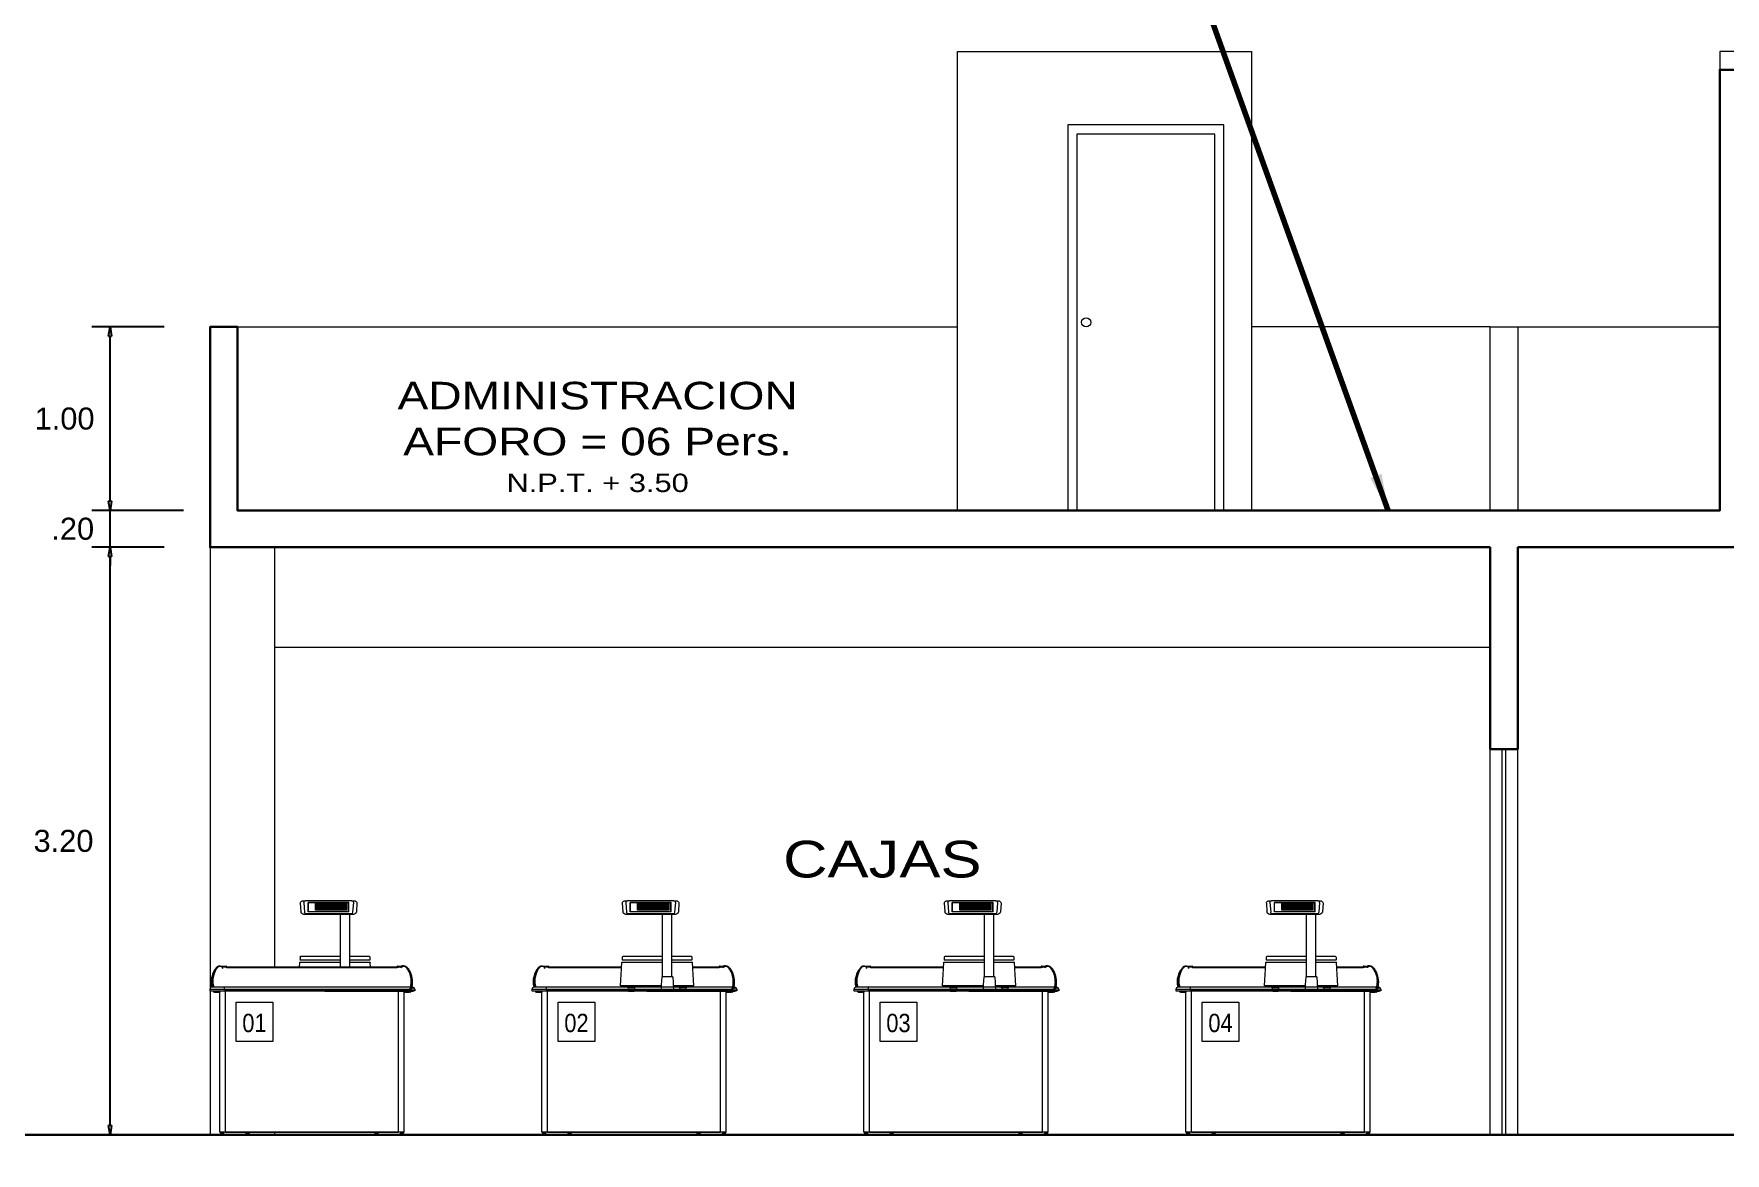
# Model space of a CAD drawing. Header units: millimetres. Extents: x 1675 to 1732.9, y 581.7 to 641.7.
# Drawn here: x 1708.17 to 1717.38, y 606.01 to 612.1 of the extents above; entities that cross this region are included whole.
import ezdxf
from ezdxf.enums import TextEntityAlignment as Align

# ---------------------------------------------------------------- set-up
doc = ezdxf.new("R2010")
doc.units = ezdxf.units.MM
doc.set_wipeout_variables(frame=1)
doc.layers.get('0').update_dxf_attribs({"lineweight": 5})
doc.layers.get('Defpoints').update_dxf_attribs({"color": 8, "lineweight": 5})
doc.layers.add('CANTO_V02_PU_PRO', color=7, linetype='Continuous')
for name, color, linetype, lineweight in [('COTAS', 8, 'Continuous', 5), ('LFS - 303 - LINEAS', 8, 'Continuous', 5), ('MOBILIARIO', 8, 'Continuous', 5), ('MURO BAJO', 7, 'Continuous', 20), ('Muros', 7, 'Continuous', 30), ('PLANO 1', 8, 'Continuous', 5), ('PUERTA', 8, 'Continuous', 5), ('texto', 7, 'Continuous', 5), ('WIPEOUT', 1, 'Continuous', 5)]:
    doc.layers.add(name, color=color, linetype=linetype, lineweight=lineweight)
doc.styles.add('COTAS', font='', dxfattribs={"height": 0.22})
doc.styles.add('ROMANS', font='arial.ttf')
doc.styles.add('Texto peqño', font='sanss___.ttf', dxfattribs={"height": 0.12})
doc.styles.get('COTAS').set_extended_font_data('Zurich Ex BT')
doc.dimstyles.new('100 VERT', dxfattribs={"dimtxt": 0.18, "dimasz": 0.05, "dimexe": 0.1, "dimexo": 0.25, "dimgap": 0.1, "dimtad": 2, "dimtih": 1, "dimtoh": 1, "dimzin": 4, "dimdsep": 46, "dimtxsty": 'Texto peqño', "dimblk": 'CLOSEDBLANK', "dimcen": -0.05, "dimdle": 0.1, "dimclrd": 256, "dimclre": 256, "dimclrt": 7, "dimadec": 0, "dimazin": 0, "dimtfac": 1, "dimtix": 1, "dimtmove": 0, "dimatfit": 3, "dimldrblk": 'ARCHTICK', "dimfxl": 0, "dimarcsym": 0})
doc.dimstyles.new('GINMASIO', dxfattribs={"dimtxt": 0.22, "dimasz": 0.35, "dimexe": 0.28, "dimexo": 0.09, "dimgap": 0.11, "dimtad": 1, "dimlfac": 0.5, "dimzin": 4, "dimdsep": 46, "dimtxsty": 'COTAS', "dimblk": 'SMALL', "dimcen": 0.3, "dimdle": 0.25, "dimclrd": 2, "dimclre": 2, "dimazin": 0, "dimtfac": 1, "dimtmove": 0, "dimatfit": 3, "dimfxl": 0, "dimarcsym": 0})

# ---------------------------------------------------------------- blocks, each defined once
blk = doc.blocks.new('A$C23715F6C')
blk.add_wipeout([(-0.0476, 0.03), (0.3524, 0.03), (0.3416, 0.1892), (0.1224, 0.19), (0.1224, 0.42), (0.3229, 0.42), (0.3384, 0.4345), (0.3418, 0.4817), (0.3329, 0.4912), (0.3197, 0.4912), (0.313, 0.4942), (0.0618, 0.4942), (0.0553, 0.4914), (0.042, 0.4912), (0.0331, 0.4817), (0.0369, 0.4315), (0.0478, 0.4206), (0.0724, 0.42), (0.0724, 0.19), (-0.0349, 0.19), (-0.0376, 0.19)])
h = blk.add_hatch()
h.set_pattern_fill('ANSI31', color=256, scale=0.001, style=0)
h.set_pattern_definition([(45, (0.0866394, 0.443), (-0.002245064, 0.002245064), [])])
h.paths.add_polyline_path([(0.0866, 0.4792), (0.0866, 0.443), (0.2582, 0.443), (0.2582, 0.4792)])
for p, q in [((0.0331, 0.4817), (0.0364, 0.4345)), ((0.042, 0.4912), (0.0552, 0.4912)), ((0.0529, 0.4847), (0.0567, 0.4313)), ((0.0618, 0.4942), (0.313, 0.4942)), ((0.0766, 0.4842), (0.2982, 0.4842)), ((0.0766, 0.433), (0.0766, 0.4842)), ((0.0776, 0.4832), (0.2972, 0.4832)), ((0.0776, 0.434), (0.0776, 0.4832)), ((0.0866, 0.4792), (0.2582, 0.4792)), ((0.0866, 0.443), (0.0866, 0.4792)), ((0.2582, 0.443), (0.2582, 0.4792)), ((0.2972, 0.434), (0.2972, 0.4832)), ((0.2982, 0.433), (0.2982, 0.4842)), ((0.3219, 0.4847), (0.3182, 0.4313)), ((0.3197, 0.4912), (0.3329, 0.4912)), ((0.3418, 0.4817), (0.3384, 0.4345)), ((0.0519, 0.42), (0.3229, 0.42)), ((0.0656, 0.423), (0.3093, 0.423)), ((0.0724, 0.08), (0.0724, 0.42)), ((0.0766, 0.433), (0.2982, 0.433)), ((0.0776, 0.434), (0.2972, 0.434)), ((0.0866, 0.443), (0.2582, 0.443)), ((0.1224, 0.08), (0.1224, 0.42)), ((-0.0376, 0.1873), (-0.0376, 0.1727)), ((-0.0349, 0.19), (0.0724, 0.19)), ((0.1224, 0.19), (0.3397, 0.19)), ((0.3424, 0.1873), (0.3424, 0.1727)), ((-0.0476, 0.03), (-0.0396, 0.1575)), ((0.0724, 0.16), (-0.0369, 0.16)), ((-0.0349, 0.17), (0.0724, 0.17)), ((0.1224, 0.17), (0.3397, 0.17)), ((0.3418, 0.16), (0.1224, 0.16)), ((0.3524, 0.03), (0.3445, 0.1575)), ((-0.0476, 0.03), (0.0643, 0.03)), ((-0.0076, 0.03), (-0.0076, 0.0224)), ((-0.0051, 0.02), (0.03, 0.02)), ((-0.0046, 0.02), (-0.0024, 0.0021)), ((0, 0), (0.0249, 0)), ((0.0294, 0.02), (0.0273, 0.0021)), ((0.0324, 0.03), (0.0324, 0.0224)), ((0.0674, 0.08), (0.0624, 0)), ((0.0624, 0), (0.1324, 0)), ((0.0674, 0.08), (0.1274, 0.08)), ((0.1274, 0.08), (0.1324, 0)), ((0.1306, 0.03), (0.3524, 0.03)), ((0.2724, 0.03), (0.2724, 0.0224)), ((0.2749, 0.02), (0.31, 0.02)), ((0.2754, 0.02), (0.2776, 0.0021)), ((0.28, 0), (0.3049, 0)), ((0.3094, 0.02), (0.3073, 0.0021)), ((0.3124, 0.03), (0.3124, 0.0224))]:
    blk.add_line(p, q)
for centre, radius, start, end in [((0.042, 0.4823), 0.00892, 90, 184.01585), ((0.0618, 0.4853), 0.00892, 90, 184.01585), ((0.313, 0.4853), 0.00892, 355.98415, 90), ((0.3329, 0.4823), 0.00892, 355.98415, 90), ((0.0519, 0.4356), 0.0156, 184.01585, 270), ((0.0656, 0.4319), 0.00892, 184.01585, 270), ((0.3093, 0.4319), 0.00892, 270, 355.98415), ((0.3229, 0.4356), 0.0156, 270, 355.98415), ((-0.0349, 0.1873), 0.00268, 90, 180), ((0.3397, 0.1873), 0.00268, 0, 90), ((-0.0369, 0.1573), 0.00268, 90, 176.42367), ((-0.0349, 0.1727), 0.00268, 180, 270), ((0.3397, 0.1727), 0.00268, 270, 0), ((0.3418, 0.1573), 0.00268, 3.57633, 90), ((-0.0051, 0.0224), 0.00242, 180, 270), ((0, 0.0024), 0.00242, 186.9043, 270), ((0.0249, 0.0024), 0.00242, 270, 353.0957), ((0.03, 0.0224), 0.00242, 270, 0), ((0.2749, 0.0224), 0.00242, 180, 270), ((0.28, 0.0024), 0.00242, 186.9043, 270), ((0.3049, 0.0024), 0.00242, 270, 353.0957), ((0.31, 0.0224), 0.00242, 270, 0)]:
    blk.add_arc(centre, radius, start, end)
blk = doc.blocks.new('_Small')
at = {"layer": 'Muros', "color": 0, "lineweight": -2}
blk.add_circle((0, 0), 0.25, dxfattribs=at)
blk = doc.blocks.new('_ClosedBlank')
at = {"color": 0, "linetype": 'ByBlock', "lineweight": -2}
for p, q in [((-1, 0.17), (0, 0)), ((-1, 0.17), (-1, -0.17)), ((0, 0), (-1, -0.17))]:
    blk.add_line(p, q, dxfattribs=at)
blk = doc.blocks.new('*D300')
at = {"layer": 'COTAS', "lineweight": -2}
for p, q in [((1708.882, 609.3082), (1708.4874, 609.3082)), ((1708.882, 606.1082), (1708.4874, 606.1082))]:
    blk.add_line(p, q, dxfattribs=at)
at = {"layer": 'COTAS', "linetype": 'ByBlock', "lineweight": -2}
blk.add_line((1708.5874, 606.1582), (1708.5874, 609.2582), dxfattribs=at)
at = {"layer": 'Defpoints', "color": 0}
for p in [(1708.5874, 609.3082), (1709.132, 609.3082), (1709.132, 606.1082)]:
    blk.add_point(p, dxfattribs=at)
at = {"layer": 'COTAS', "lineweight": -2, "xscale": 0.05, "yscale": 0.05, "zscale": 0.05}
for p, rotation in [((1708.5874, 609.3082), 90), ((1708.5874, 606.1082), 270)]:
    blk.add_blockref('_ClosedBlank', p, dxfattribs=dict(at, rotation=rotation))
at = {"layer": 'COTAS', "color": 7, "insert": (1708.3339, 607.7082), "char_height": 0.12, "attachment_point": 5, "style": 'Texto peqño'}
blk.add_mtext('3.20', dxfattribs=at)
blk = doc.blocks.new('_ARCHTICK')
at = {"color": 0, "linetype": 'ByBlock', "const_width": 0.15}
blk.add_lwpolyline([(-0.5, -0.5), (0.5, 0.5)], dxfattribs=at)
blk = doc.blocks.new('*D301')
at = {"layer": 'COTAS', "linetype": 'ByBlock', "lineweight": -2}
for p, q in [((1708.5874, 609.5582), (1708.5874, 609.6082)), ((1708.5874, 609.3082), (1708.5874, 609.5082)), ((1708.5874, 609.2582), (1708.5874, 609.2082))]:
    blk.add_line(p, q, dxfattribs=at)
at = {"layer": 'COTAS', "lineweight": -2}
for p, q in [((1708.9874, 609.5082), (1708.4874, 609.5082)), ((1708.882, 609.3082), (1708.4874, 609.3082))]:
    blk.add_line(p, q, dxfattribs=at)
at = {"layer": 'Defpoints', "color": 0}
for p in [(1708.5874, 609.5082), (1709.282, 609.5082), (1709.132, 609.3082)]:
    blk.add_point(p, dxfattribs=at)
at = {"layer": 'COTAS', "lineweight": -2, "xscale": 0.05, "yscale": 0.05, "zscale": 0.05}
for p, rotation in [((1708.5874, 609.5082), 270), ((1708.5874, 609.3082), 90)]:
    blk.add_blockref('_ClosedBlank', p, dxfattribs=dict(at, rotation=rotation))
at = {"layer": 'COTAS', "color": 7, "insert": (1708.3841, 609.4082), "char_height": 0.12, "attachment_point": 5, "style": 'Texto peqño'}
blk.add_mtext('.20', dxfattribs=at)
blk = doc.blocks.new('*D302')
at = {"layer": 'COTAS', "lineweight": -2}
for p, q in [((1708.882, 610.5082), (1708.4874, 610.5082)), ((1708.9874, 609.5082), (1708.4874, 609.5082))]:
    blk.add_line(p, q, dxfattribs=at)
at = {"layer": 'COTAS', "linetype": 'ByBlock', "lineweight": -2}
blk.add_line((1708.5874, 609.5582), (1708.5874, 610.4582), dxfattribs=at)
at = {"layer": 'Defpoints', "color": 0}
for p in [(1708.5874, 610.5082), (1709.132, 610.5082), (1709.282, 609.5082)]:
    blk.add_point(p, dxfattribs=at)
at = {"layer": 'COTAS', "lineweight": -2, "xscale": 0.05, "yscale": 0.05, "zscale": 0.05}
for p, rotation in [((1708.5874, 610.5082), 90), ((1708.5874, 609.5082), 270)]:
    blk.add_blockref('_ClosedBlank', p, dxfattribs=dict(at, rotation=rotation))
at = {"layer": 'COTAS', "color": 7, "insert": (1708.3397, 610.0082), "char_height": 0.12, "attachment_point": 5, "style": 'Texto peqño'}
blk.add_mtext('1.00', dxfattribs=at)
blk = doc.blocks.new('A$C41394D33')
at = {"layer": 'PLANO 1', "ltscale": 0.05}
for p, q in [((278672.388, 8669009.492, 0), (278672.458, 8669009.492, 0)), ((278672.468, 8669009.482, 0), (278672.388, 8669009.482, 0)), ((278672.468, 8669009.472, 0), (278672.388, 8669009.472, 0)), ((278672.4135, 8669009.472, 0), (278672.4135, 8669009.4705, 0)), ((278672.4135, 8669009.4705, 0), (278672.4445, 8669009.4705, 0)), ((278672.4135, 8669009.4705, 0), (278672.439, 8669009.4705, 0)), ((278672.4139, 8669009.469, 0), (278672.439, 8669009.469, 0)), ((278672.4429, 8669009.466, 0), (278672.4139, 8669009.466, 0)), ((278672.419, 8669009.482, 0), (278672.419, 8669009.492, 0)), ((278672.419, 8669009.472, 0), (278672.419, 8669009.482, 0)), ((278672.4385, 8669009.4705, 0), (278672.4385, 8669009.472, 0)), ((278672.439, 8669009.4705, 0), (278672.439, 8669009.469, 0)), ((278672.439, 8669009.469, 0), (278672.4403, 8669009.4693, 0)), ((278672.4403, 8669009.4693, 0), (278672.4429, 8669009.4693, 0)), ((278672.4409, 8669009.4718, 0), (278672.441, 8669009.472, 0)), ((278672.4409, 8669009.4718, 0), (278672.4423, 8669009.4713, 0)), ((278672.441, 8669009.472, 0), (278672.441, 8669009.4705, 0)), ((278672.4419, 8669009.4705, 0), (278672.4419, 8669009.472, 0)), ((278672.4426, 8669009.472, 0), (278672.4423, 8669009.4713, 0)), ((278672.4429, 8669009.466, 0), (278672.4429, 8669009.4693, 0)), ((278672.4445, 8669009.469, 0), (278672.4449, 8669009.469, 0)), ((278672.4449, 8669009.466, 0), (278672.4445, 8669009.466, 0)), ((278672.4449, 8669009.469, 0), (278672.4449, 8669009.466, 0)), ((278672.445, 8669009.471, 0), (278672.4585, 8669009.471, 0)), ((278672.4493, 8669009.5044, 0), (278672.446, 8669009.492, 0)), ((278672.4585, 8669009.471, 0), (278672.4585, 8669009.472, 0)), ((278672.4635, 8669009.471, 0), (278672.4585, 8669009.471, 0)), ((278672.4635, 8669009.472, 0), (278672.4635, 8669009.471, 0)), ((278672.468, 8669009.482, 0), (278672.468, 8669009.472, 0))]:
    blk.add_line(p, q, dxfattribs=at)
for centre, radius, start, end in [((278672.439, 8669009.4725, 0), 0.002, 270, 340.52878), ((278672.439, 8669009.4725, 0), 0.0035, 292.28711, 340.52878), ((278672.4429, 8669009.4743, 0), 0.005, 270, 335.3069), ((278672.4429, 8669009.474, 0), 0.008, 270, 335.3069), ((278672.445, 8669009.4705, 0), 0.0015, 90, 180), ((278672.445, 8669009.4705, 0), 0.0005, 90, 180), ((278672.4449, 8669009.469, 0), 0.003, 261.77983, 270), ((278672.444, 8669009.4627, 0), 0.0102, 52.10753, 69.76798), ((278672.3412, 8669009.5208, 0), 0.12, 335.3069, 335.99345), ((278672.458, 8669009.482, 0), 0.01, 0, 90)]:
    blk.add_arc(centre, radius, start, end, dxfattribs=at)
at = {"layer": 'WIPEOUT', "style": 'ROMANS', "width": 0.85}
blk.add_attdef('01', text='', height=0.1, dxfattribs=at).set_placement((278671.5954, 8669009.2976, 0), align=Align.MIDDLE_CENTER)
blk.add_wipeout([(278671.407, 8669008.702), (278672.4095, 8669008.702), (278672.411, 8669008.7035), (278672.411, 8669009.466), (278672.4384, 8669009.466), (278672.4457, 8669009.4707), (278672.4552, 8669009.5019), (278672.4555, 8669009.5379), (278672.4489, 8669009.5634), (278672.4391, 8669009.5833), (278672.4265, 8669009.6004), (278672.422, 8669009.6042), (278672.4157, 8669009.6067), (278672.4115, 8669009.6072), (278672.3751, 8669009.6072), (278672.372, 8669009.6034), (278671.9313, 8669009.6034), (278671.954, 8669009.6034), (278671.9312, 8669009.6034), (278671.444, 8669009.6034), (278671.4435, 8669009.6058), (278671.4409, 8669009.6072), (278671.4046, 8669009.6072), (278671.3963, 8669009.6054), (278671.3896, 8669009.6004), (278671.3841, 8669009.5937), (278671.3721, 8669009.5747), (278671.3654, 8669009.5585), (278671.3616, 8669009.5441), (278671.3595, 8669009.526), (278671.3597, 8669009.512), (278671.3615, 8669009.4983), (278671.3629, 8669009.492), (278671.3605, 8669009.4918), (278671.3568, 8669009.4902), (278671.3538, 8669009.4869), (278671.3525, 8669009.482), (278671.3525, 8669009.472), (278671.3697, 8669009.472), (278671.3709, 8669009.4697), (278671.3733, 8669009.4673), (278671.3776, 8669009.466), (278671.407, 8669009.466)]).translate(0, 0, 0)
at = {"elevation": 0}
blk.add_lwpolyline([(278671.4959, 8669009.4114), (278671.6949, 8669009.4114), (278671.6949, 8669009.1965), (278671.4959, 8669009.1965)], close=True, dxfattribs=at)
at = {"layer": 'CANTO_V02_PU_PRO'}
blk.add_arc((278672.3582, 8669009.5205, 0), 0.0915, 0, 1.94389, dxfattribs=at)
at = {"layer": 'PLANO 1', "ltscale": 0.05}
for p, q in [((278671.3763, 8669009.5654, 0), (278671.3712, 8669009.5466, 0)), ((278671.3749, 8669009.5602, 0), (278671.3726, 8669009.5537, 0)), ((278671.3731, 8669009.5535, 0), (278671.3726, 8669009.5537, 0)), ((278671.3811, 8669009.5792, 0), (278671.3763, 8669009.5654, 0)), ((278671.4046, 8669009.6056, 0), (278671.4046, 8669009.6072, 0)), ((278671.4046, 8669009.6072, 0), (278671.436, 8669009.6072, 0)), ((278671.436, 8669009.6053, 0), (278671.4129, 8669009.6053, 0)), ((278671.436, 8669009.6008, 0), (278671.4189, 8669009.6008, 0)), ((278671.436, 8669009.6072, 0), (278671.436, 8669009.6053, 0)), ((278671.436, 8669009.6072, 0), (278671.4409, 8669009.6072, 0)), ((278671.4411, 8669009.6053, 0), (278671.436, 8669009.6053, 0)), ((278671.436, 8669009.6008, 0), (278671.436, 8669009.6053, 0)), ((278671.4414, 8669009.6008, 0), (278671.436, 8669009.6008, 0)), ((278671.4409, 8669009.6072, 0), (278671.4411, 8669009.6053, 0)), ((278671.4411, 8669009.6053, 0), (278671.4414, 8669009.6008, 0)), ((278671.4441, 8669009.6029, 0), (278671.4439, 8669009.6044, 0)), ((278671.444, 8669009.6034, 0), (278671.9313, 8669009.6034, 0)), ((278671.4443, 8669009.599, 0), (278671.9567, 8669009.599, 0)), ((278671.9313, 8669009.6034, 0), (278672.372, 8669009.6034, 0)), ((278671.9567, 8669009.599, 0), (278672.3718, 8669009.599, 0)), ((278672.3721, 8669009.6044, 0), (278672.372, 8669009.6029, 0)), ((278672.3747, 8669009.6008, 0), (278672.375, 8669009.6053, 0)), ((278672.3747, 8669009.6008, 0), (278672.38, 8669009.6008, 0)), ((278672.375, 8669009.6053, 0), (278672.3751, 8669009.6072, 0)), ((278672.375, 8669009.6053, 0), (278672.38, 8669009.6053, 0)), ((278672.3751, 8669009.6072, 0), (278672.38, 8669009.6072, 0)), ((278672.38, 8669009.6072, 0), (278672.38, 8669009.6053, 0)), ((278672.38, 8669009.6072, 0), (278672.3965, 8669009.6072, 0)), ((278672.3953, 8669009.6053, 0), (278672.38, 8669009.6053, 0)), ((278672.38, 8669009.6008, 0), (278672.38, 8669009.6053, 0)), ((278672.3925, 8669009.6008, 0), (278672.38, 8669009.6008, 0)), ((278672.4002, 8669009.6072, 0), (278672.4115, 8669009.6072, 0)), ((278672.4115, 8669009.6072, 0), (278672.4115, 8669009.6061, 0)), ((278671.3525, 8669009.482, 0), (278671.3525, 8669009.472, 0)), ((278671.3525, 8669009.482, 0), (278671.4325, 8669009.482, 0)), ((278671.3525, 8669009.472, 0), (278671.4325, 8669009.472, 0)), ((278671.4325, 8669009.492, 0), (278671.3625, 8669009.492, 0)), ((278671.3712, 8669009.5044, 0), (278671.3745, 8669009.492, 0)), ((278671.3802, 8669009.4693, 0), (278671.3776, 8669009.4693, 0)), ((278671.3776, 8669009.466, 0), (278671.3776, 8669009.4693, 0)), ((278671.3776, 8669009.466, 0), (278671.4066, 8669009.466, 0)), ((278671.378, 8669009.472, 0), (278671.3782, 8669009.4713, 0)), ((278671.3796, 8669009.4718, 0), (278671.3782, 8669009.4713, 0)), ((278671.3796, 8669009.4718, 0), (278671.3796, 8669009.472, 0)), ((278671.3815, 8669009.469, 0), (278671.3802, 8669009.4693, 0)), ((278671.407, 8669009.4705, 0), (278671.3815, 8669009.4705, 0)), ((278671.3815, 8669009.4705, 0), (278671.3815, 8669009.469, 0)), ((278671.4066, 8669009.469, 0), (278671.3815, 8669009.469, 0)), ((278671.388, 8669009.472, 0), (278671.388, 8669009.471, 0)), ((278671.388, 8669009.471, 0), (278671.393, 8669009.471, 0)), ((278671.393, 8669009.471, 0), (278671.393, 8669009.472, 0)), ((278671.4065, 8669009.471, 0), (278671.393, 8669009.471, 0)), ((278671.407, 8669009.469, 0), (278671.4066, 8669009.469, 0)), ((278671.4066, 8669009.469, 0), (278671.4066, 8669009.466, 0)), ((278671.4066, 8669009.466, 0), (278671.407, 8669009.466, 0)), ((278671.407, 8669008.7035, 0), (278671.407, 8669009.4705, 0)), ((278671.438, 8669009.4705, 0), (278671.407, 8669009.4705, 0)), ((278671.4096, 8669009.4705, 0), (278671.4096, 8669009.472, 0)), ((278671.4105, 8669009.472, 0), (278671.4105, 8669009.4705, 0)), ((278671.413, 8669009.4705, 0), (278671.413, 8669009.472, 0)), ((278672.4453, 8669009.492, 0), (278671.4325, 8669009.492, 0)), ((278671.4325, 8669009.482, 0), (278671.4325, 8669009.492, 0)), ((278671.4325, 8669009.472, 0), (278671.4325, 8669009.482, 0)), ((278671.4325, 8669009.482, 0), (278672.4416, 8669009.482, 0)), ((278672.4372, 8669009.472, 0), (278671.4325, 8669009.472, 0)), ((278671.438, 8669009.472, 0), (278671.438, 8669009.4705, 0)), ((278672.4264, 8669009.4705, 0), (278671.438, 8669009.4705, 0)), ((278671.438, 8669008.7035, 0), (278671.438, 8669009.4705, 0)), ((278672.38, 8669009.4705, 0), (278671.9501, 8669009.4705, 0)), ((278671.9788, 8669009.4715, 0), (278672.3692, 8669009.4715, 0)), ((278672.3376, 8669009.4714, 0), (278672.0105, 8669009.4714, 0)), ((278672.3667, 8669009.4716, 0), (278672.3692, 8669009.4715, 0)), ((278672.38, 8669009.4705, 0), (278672.38, 8669009.4709, 0)), ((278672.3979, 8669009.4705, 0), (278672.38, 8669009.4705, 0)), ((278672.38, 8669008.7035, 0), (278672.38, 8669009.4705, 0)), ((278672.409, 8669009.4695, 0), (278672.409, 8669009.4697, 0)), ((278672.409, 8669009.4695, 0), (278672.4341, 8669009.4695, 0)), ((278672.411, 8669008.7035, 0), (278672.411, 8669009.4695, 0)), ((278672.4345, 8669009.469, 0), (278672.411, 8669009.469, 0)), ((278672.411, 8669009.466, 0), (278672.4384, 8669009.466, 0)), ((278672.4345, 8669009.469, 0), (278672.4345, 8669009.4695, 0)), ((278672.4359, 8669009.4693, 0), (278672.4345, 8669009.469, 0)), ((278672.4384, 8669009.4693, 0), (278672.4359, 8669009.4693, 0)), ((278672.4378, 8669009.4713, 0), (278672.4371, 8669009.4716, 0)), ((278672.4378, 8669009.4713, 0), (278672.4389, 8669009.4744, 0)), ((278672.4384, 8669009.4693, 0), (278672.4384, 8669009.466, 0)), ((278672.4415, 8669009.4817, 0), (278672.4435, 8669009.4873, 0)), ((278671.4045, 8669008.6924, 0), (278671.4345, 8669008.6924, 0)), ((278671.4045, 8669008.6896, 0), (278671.4045, 8669008.6924, 0)), ((278671.4045, 8669008.6896, 0), (278671.4345, 8669008.6896, 0)), ((278671.438, 8669008.7035, 0), (278671.407, 8669008.7035, 0)), ((278671.4074, 8669008.6884, 0), (278671.4317, 8669008.6884, 0)), ((278671.4085, 8669008.703, 0), (278671.4085, 8669008.702, 0)), ((278671.4085, 8669008.703, 0), (278671.4224, 8669008.703, 0)), ((278671.4085, 8669008.702, 0), (278671.4224, 8669008.702, 0)), ((278671.4098, 8669008.6924, 0), (278671.4103, 8669008.693, 0)), ((278671.4103, 8669008.693, 0), (278671.4125, 8669008.6969, 0)), ((278671.4103, 8669008.693, 0), (278671.4288, 8669008.693, 0)), ((278671.4115, 8669008.7035, 0), (278671.4115, 8669008.7034, 0)), ((278671.4115, 8669008.7034, 0), (278671.4115, 8669008.7031, 0)), ((278671.4117, 8669008.703, 0), (278671.4115, 8669008.7031, 0)), ((278671.4125, 8669008.702, 0), (278671.4125, 8669008.697, 0)), ((278671.4125, 8669008.697, 0), (278671.4195, 8669008.697, 0)), ((278671.4125, 8669008.6969, 0), (278671.4265, 8669008.6969, 0)), ((278671.4149, 8669008.6969, 0), (278671.4149, 8669008.697, 0)), ((278671.4195, 8669008.7035, 0), (278671.4195, 8669008.7034, 0)), ((278671.4195, 8669008.702, 0), (278671.4195, 8669008.697, 0)), ((278671.4195, 8669008.697, 0), (278671.4265, 8669008.697, 0)), ((278671.4238, 8669008.703, 0), (278671.4224, 8669008.703, 0)), ((278671.4224, 8669008.703, 0), (278671.4224, 8669008.702, 0)), ((278671.4224, 8669008.702, 0), (278671.4238, 8669008.702, 0)), ((278671.4238, 8669008.703, 0), (278671.4239, 8669008.703, 0)), ((278671.4238, 8669008.702, 0), (278671.4238, 8669008.703, 0)), ((278671.4238, 8669008.702, 0), (278671.4239, 8669008.702, 0)), ((278671.4239, 8669008.703, 0), (278671.4242, 8669008.703, 0)), ((278671.4239, 8669008.702, 0), (278671.4239, 8669008.703, 0)), ((278671.4239, 8669008.702, 0), (278671.4242, 8669008.702, 0)), ((278671.438, 8669008.703, 0), (278671.4242, 8669008.703, 0)), ((278671.4242, 8669008.702, 0), (278671.4242, 8669008.703, 0)), ((278671.438, 8669008.702, 0), (278671.4242, 8669008.702, 0)), ((278671.4242, 8669008.697, 0), (278671.4242, 8669008.6969, 0)), ((278671.4265, 8669008.702, 0), (278671.4265, 8669008.697, 0)), ((278671.4265, 8669008.6969, 0), (278671.4288, 8669008.693, 0)), ((278671.4275, 8669008.7035, 0), (278671.4275, 8669008.7034, 0)), ((278671.4275, 8669008.7034, 0), (278671.4275, 8669008.7031, 0)), ((278671.4288, 8669008.693, 0), (278671.4293, 8669008.6924, 0)), ((278671.4345, 8669008.6924, 0), (278671.4345, 8669008.6896, 0)), ((278671.945, 8669008.7035, 0), (278671.438, 8669008.7035, 0)), ((278671.438, 8669008.7035, 0), (278671.438, 8669008.702, 0)), ((278671.438, 8669008.702, 0), (278671.945, 8669008.702, 0)), ((278671.543, 8669008.6924, 0), (278671.573, 8669008.6924, 0)), ((278671.543, 8669008.6896, 0), (278671.543, 8669008.6924, 0)), ((278671.543, 8669008.6896, 0), (278671.573, 8669008.6896, 0)), ((278671.5459, 8669008.6884, 0), (278671.5702, 8669008.6884, 0)), ((278671.5483, 8669008.6924, 0), (278671.5488, 8669008.693, 0)), ((278671.5488, 8669008.693, 0), (278671.551, 8669008.6969, 0)), ((278671.5488, 8669008.693, 0), (278671.5673, 8669008.693, 0)), ((278671.5499, 8669008.702, 0), (278671.5499, 8669008.697, 0)), ((278671.5499, 8669008.697, 0), (278671.554, 8669008.697, 0)), ((278671.551, 8669008.6969, 0), (278671.565, 8669008.6969, 0)), ((278671.5534, 8669008.6969, 0), (278671.5534, 8669008.697, 0)), ((278671.554, 8669008.702, 0), (278671.554, 8669008.697, 0)), ((278671.554, 8669008.697, 0), (278671.5621, 8669008.697, 0)), ((278671.5621, 8669008.702, 0), (278671.5621, 8669008.697, 0)), ((278671.5621, 8669008.697, 0), (278671.5661, 8669008.697, 0)), ((278671.5627, 8669008.697, 0), (278671.5627, 8669008.6969, 0)), ((278671.565, 8669008.6969, 0), (278671.5673, 8669008.693, 0)), ((278671.5661, 8669008.702, 0), (278671.5661, 8669008.697, 0)), ((278671.5673, 8669008.693, 0), (278671.5678, 8669008.6924, 0)), ((278671.573, 8669008.6924, 0), (278671.573, 8669008.6896, 0)), ((278671.945, 8669008.7035, 0), (278671.942, 8669008.7035, 0)), ((278671.942, 8669008.7035, 0), (278671.942, 8669008.702, 0)), ((278671.942, 8669008.702, 0), (278672.38, 8669008.702, 0)), ((278671.945, 8669008.702, 0), (278671.945, 8669008.7035, 0)), ((278672.38, 8669008.7035, 0), (278671.945, 8669008.7035, 0)), ((278672.245, 8669008.6924, 0), (278672.275, 8669008.6924, 0)), ((278672.245, 8669008.6896, 0), (278672.245, 8669008.6924, 0)), ((278672.245, 8669008.6896, 0), (278672.275, 8669008.6896, 0)), ((278672.2478, 8669008.6884, 0), (278672.2722, 8669008.6884, 0)), ((278672.2503, 8669008.6924, 0), (278672.2508, 8669008.693, 0)), ((278672.2508, 8669008.693, 0), (278672.253, 8669008.6969, 0)), ((278672.2508, 8669008.693, 0), (278672.2693, 8669008.693, 0)), ((278672.2519, 8669008.702, 0), (278672.2519, 8669008.697, 0)), ((278672.2519, 8669008.697, 0), (278672.256, 8669008.697, 0)), ((278672.253, 8669008.6969, 0), (278672.267, 8669008.6969, 0)), ((278672.2554, 8669008.6969, 0), (278672.2554, 8669008.697, 0)), ((278672.256, 8669008.702, 0), (278672.256, 8669008.697, 0)), ((278672.256, 8669008.697, 0), (278672.2641, 8669008.697, 0)), ((278672.2641, 8669008.702, 0), (278672.2641, 8669008.697, 0)), ((278672.2641, 8669008.697, 0), (278672.2681, 8669008.697, 0)), ((278672.2646, 8669008.697, 0), (278672.2646, 8669008.6969, 0)), ((278672.267, 8669008.6969, 0), (278672.2693, 8669008.693, 0)), ((278672.2681, 8669008.702, 0), (278672.2681, 8669008.697, 0)), ((278672.2693, 8669008.693, 0), (278672.2698, 8669008.6924, 0)), ((278672.275, 8669008.6924, 0), (278672.275, 8669008.6896, 0)), ((278672.411, 8669008.7035, 0), (278672.38, 8669008.7035, 0)), ((278672.38, 8669008.702, 0), (278672.38, 8669008.7035, 0)), ((278672.3939, 8669008.703, 0), (278672.38, 8669008.703, 0)), ((278672.3939, 8669008.702, 0), (278672.38, 8669008.702, 0)), ((278672.3835, 8669008.6924, 0), (278672.4135, 8669008.6924, 0)), ((278672.3835, 8669008.6896, 0), (278672.3835, 8669008.6924, 0)), ((278672.3835, 8669008.6896, 0), (278672.4135, 8669008.6896, 0)), ((278672.3863, 8669008.6884, 0), (278672.4107, 8669008.6884, 0)), ((278672.3888, 8669008.6924, 0), (278672.3893, 8669008.693, 0)), ((278672.3893, 8669008.693, 0), (278672.3915, 8669008.6969, 0)), ((278672.3893, 8669008.693, 0), (278672.4078, 8669008.693, 0)), ((278672.3905, 8669008.7035, 0), (278672.3905, 8669008.7034, 0)), ((278672.3905, 8669008.7034, 0), (278672.3905, 8669008.7031, 0)), ((278672.3907, 8669008.703, 0), (278672.3905, 8669008.7031, 0)), ((278672.3915, 8669008.702, 0), (278672.3915, 8669008.697, 0)), ((278672.3915, 8669008.697, 0), (278672.3985, 8669008.697, 0)), ((278672.3915, 8669008.6969, 0), (278672.4055, 8669008.6969, 0)), ((278672.3939, 8669008.703, 0), (278672.3942, 8669008.703, 0)), ((278672.3939, 8669008.703, 0), (278672.3939, 8669008.702, 0)), ((278672.3939, 8669008.702, 0), (278672.3942, 8669008.702, 0)), ((278672.3939, 8669008.6969, 0), (278672.3939, 8669008.697, 0)), ((278672.3942, 8669008.703, 0), (278672.3942, 8669008.703, 0)), ((278672.3942, 8669008.703, 0), (278672.3942, 8669008.702, 0)), ((278672.3957, 8669008.703, 0), (278672.3942, 8669008.703, 0)), ((278672.3942, 8669008.703, 0), (278672.3942, 8669008.702, 0)), ((278672.3942, 8669008.702, 0), (278672.3942, 8669008.702, 0)), ((278672.3942, 8669008.702, 0), (278672.3957, 8669008.702, 0)), ((278672.3957, 8669008.703, 0), (278672.4095, 8669008.703, 0)), ((278672.3957, 8669008.702, 0), (278672.3957, 8669008.703, 0)), ((278672.3957, 8669008.702, 0), (278672.4095, 8669008.702, 0)), ((278672.3985, 8669008.7035, 0), (278672.3985, 8669008.7034, 0)), ((278672.3985, 8669008.702, 0), (278672.3985, 8669008.697, 0)), ((278672.3985, 8669008.697, 0), (278672.4055, 8669008.697, 0)), ((278672.4031, 8669008.697, 0), (278672.4031, 8669008.6969, 0)), ((278672.4055, 8669008.702, 0), (278672.4055, 8669008.697, 0)), ((278672.4055, 8669008.6969, 0), (278672.4078, 8669008.693, 0)), ((278672.4065, 8669008.7035, 0), (278672.4065, 8669008.7034, 0)), ((278672.4065, 8669008.7034, 0), (278672.4065, 8669008.7031, 0)), ((278672.4078, 8669008.693, 0), (278672.4083, 8669008.6924, 0)), ((278672.4095, 8669008.703, 0), (278672.4095, 8669008.702, 0)), ((278672.4135, 8669008.6924, 0), (278672.4135, 8669008.6896, 0))]:
    blk.add_line(p, q, dxfattribs=at)
for centre, radius, start, end in [((278671.4794, 8669009.5208, 0), 0.12, 138.42726, 193.90888), ((278671.4794, 8669009.5211, 0), 0.117, 138.42726, 194.40596), ((278671.4579, 8669009.5205, 0), 0.0915, 158.75823, 198.1392), ((278671.4264, 8669009.5632, 0), 0.048, 121.01113, 160.52878), ((278671.4046, 8669009.5872, 0), 0.02, 90, 138.42726), ((278671.4046, 8669009.5874, 0), 0.017, 102.4927, 138.42726), ((278671.4083, 8669009.5932, 0), 0.013, 36.63639, 121.01113), ((278671.4046, 8669009.5872, 0), 0.02, 65.35351, 90), ((278671.4003, 8669009.5872, 0), 0.023, 15.07165, 36.63639), ((278671.4409, 8669009.6042, 0), 0.003, 5, 90), ((278672.3751, 8669009.6042, 0), 0.003, 90, 175), ((278672.3656, 8669009.6081, 0), 0.0308, 342.10056, 357.94834), ((278672.3745, 8669009.6094, 0), 0.0255, 339.26428, 358.14369), ((278672.3745, 8669009.6094, 0), 0.0255, 358.14369, 358.86217), ((278672.4015, 8669009.5906, 0), 0.018, 84.52099, 94.65946), ((278672.4115, 8669009.5872, 0), 0.02, 90, 96.266), ((278672.4115, 8669009.5872, 0), 0.02, 41.57274, 90), ((278672.4115, 8669009.5874, 0), 0.017, 41.57274, 73.23027), ((278672.3367, 8669009.5211, 0), 0.117, 335.3069, 41.57274), ((278672.3367, 8669009.5208, 0), 0.12, 0, 41.57274), ((278671.3625, 8669009.482, 0), 0.01, 90, 180), ((278671.4579, 8669009.5205, 0), 0.09, 170.88894, 198.45217), ((278671.4499, 8669009.5255, 0), 0.0815, 165, 195), ((278671.4794, 8669009.5208, 0), 0.12, 204.00655, 204.6931), ((278671.3766, 8669009.4627, 0), 0.0102, 110.23202, 127.89247), ((278671.3776, 8669009.474, 0), 0.008, 204.6931, 270), ((278671.3776, 8669009.4743, 0), 0.005, 204.6931, 270), ((278671.3815, 8669009.4725, 0), 0.0035, 199.47122, 247.71289), ((278671.3815, 8669009.4725, 0), 0.002, 199.47122, 270), ((278671.4065, 8669009.4705, 0), 0.0015, 0, 90), ((278671.4065, 8669009.4705, 0), 0.0005, 0, 90), ((278671.4066, 8669009.469, 0), 0.003, 270, 278.22017), ((278672.3724, 8669009.5499, 0), 0.074, 266.69367, 268.75228), ((278672.4341, 8669009.4735, 0), 0.004, 270.01615, 334.35727), ((278672.4342, 8669009.4737, 0), 0.00399, 269.95679, 334.51584), ((278672.4345, 8669009.4725, 0), 0.0035, 292.28711, 340.52878), ((278672.4356, 8669009.4718, 0), 0.00168, 291.82904, 21.58342), ((278672.39, 8669009.5009, 0), 0.0554, 328.98427, 340.4862), ((278672.3297, 8669009.5236, 0), 0.1198, 334.34076, 334.48719), ((278672.4384, 8669009.4743, 0), 0.005, 270, 335.3069), ((278672.4384, 8669009.474, 0), 0.008, 270, 335.3069), ((278672.4395, 8669009.4627, 0), 0.0102, 52.10753, 69.76798), ((278672.3367, 8669009.5208, 0), 0.12, 335.3069, 0), ((278671.4074, 8669008.6923, 0), 0.00393, 223.97049, 270), ((278671.4085, 8669008.7035, 0), 0.0015, 180, 270), ((278671.4085, 8669008.7035, 0), 0.0005, 180, 270), ((278671.4317, 8669008.6923, 0), 0.00393, 270, 316.02951), ((278671.5459, 8669008.6923, 0), 0.00393, 223.97049, 270), ((278671.5702, 8669008.6923, 0), 0.00393, 270, 316.02951), ((278672.2478, 8669008.6923, 0), 0.00393, 223.97049, 270), ((278672.2722, 8669008.6923, 0), 0.00393, 270, 316.02951), ((278672.3863, 8669008.6923, 0), 0.00393, 223.97049, 270), ((278672.4095, 8669008.7035, 0), 0.0015, 270, 0), ((278672.4095, 8669008.7035, 0), 0.0005, 270, 0), ((278672.4107, 8669008.6923, 0), 0.00393, 270, 316.02951)]:
    blk.add_arc(centre, radius, start, end, dxfattribs=at)
at = {"layer": 'PLANO 1', "ltscale": 0.05, "extrusion": (0, 0, -1)}
for centre, major_axis, ratio, start_param, end_param in [((278671.4411, 8669009.6026, 0), (0.00299, 0.00026), 0.908294, -1.491498, 0), ((278671.4414, 8669009.599, 0), (0.00299, 0.00026), 0.595269, -1.518764, 0), ((278671.4608, 8669009.5984, 0), (-0.00224, 0.00199), 0.065312, 0, 1.51293), ((278672.3747, 8669009.599, 0), (0.00299, -0.00026), 0.595269, 3.141593, 4.660357), ((278672.375, 8669009.6026, 0), (0.00299, -0.00026), 0.908294, 3.141593, 4.63309), ((278672.4242, 8669009.5984, 0), (-0.00224, -0.00199), 0.065312, 1.628663, 3.141593), ((278672.3102, 8669009.4697, 0), (-0.0988, 0), 0.017455, 1.851712, 3.141593)]:
    blk.add_ellipse(centre, major_axis=major_axis, ratio=ratio, start_param=start_param, end_param=end_param, dxfattribs=at)
at = {"layer": 'PLANO 1', "ltscale": 0.05}
for points, knots in [([(278672.4, 8669009.6089, 0), (278672.3997, 8669009.6089, 0), (278672.3993, 8669009.6089, 0), (278672.3986, 8669009.6087, 0), (278672.3982, 8669009.6086, 0), (278672.3978, 8669009.6084, 0), (278672.3976, 8669009.6083, 0), (278672.3973, 8669009.6081, 0), (278672.3972, 8669009.608, 0), (278672.3968, 8669009.6076, 0), (278672.3965, 8669009.6073, 0), (278672.3964, 8669009.607, 0)], [0, 0, 0, 0, 0.25, 0.25, 0.5, 0.5, 0.625, 0.625, 0.75, 0.75, 1, 1, 1, 1]), ([(278672.4413, 8669009.4801, 0), (278672.4421, 8669009.4821, 0), (278672.4448, 8669009.4896, 0), (278672.4482, 8669009.5031, 0), (278672.4499, 8669009.5203, 0), (278672.4492, 8669009.5372, 0), (278672.4462, 8669009.5534, 0), (278672.4396, 8669009.5734, 0), (278672.4323, 8669009.5864, 0), (278672.4261, 8669009.5949, 0), (278672.4249, 8669009.5965, 0), (278672.423, 8669009.5985, 0), (278672.4212, 8669009.6002, 0), (278672.4187, 8669009.6021, 0), (278672.4157, 8669009.6041, 0), (278672.4121, 8669009.606, 0), (278672.4085, 8669009.6073, 0), (278672.4048, 8669009.6083, 0), (278672.402, 8669009.6087, 0), (278672.4004, 8669009.6088, 0), (278672.4, 8669009.6089, 0)], [0, 0, 0, 0, 0.03498, 0.128368, 0.221756, 0.315143, 0.408531, 0.501919, 0.688695, 0.688695, 0.709938, 0.731182, 0.752426, 0.773669, 0.816156, 0.858644, 0.901131, 0.943618, 0.986106, 1, 1, 1, 1]), ([(278672.3682, 8669009.4761, 0), (278672.3682, 8669009.4756, 0), (278672.3681, 8669009.475, 0), (278672.368, 8669009.474, 0), (278672.3679, 8669009.4735, 0), (278672.3676, 8669009.4727, 0), (278672.3674, 8669009.4724, 0), (278672.3671, 8669009.4718, 0), (278672.3669, 8669009.4717, 0), (278672.3667, 8669009.4716, 0)], [0, 0, 0, 0, 0.25, 0.25, 0.5, 0.5, 0.75, 0.75, 1, 1, 1, 1]), ([(278672.3708, 8669009.476, 0), (278672.3708, 8669009.4757, 0), (278672.3708, 8669009.4754, 0), (278672.3708, 8669009.4752, 0), (278672.3708, 8669009.4749, 0), (278672.3708, 8669009.4746, 0), (278672.3707, 8669009.4743, 0), (278672.3707, 8669009.4741, 0), (278672.3707, 8669009.4738, 0), (278672.3706, 8669009.4736, 0), (278672.3706, 8669009.4733, 0), (278672.3705, 8669009.4731, 0), (278672.3704, 8669009.4729, 0), (278672.3703, 8669009.4727, 0), (278672.3703, 8669009.4725, 0), (278672.3702, 8669009.4723, 0), (278672.3701, 8669009.4722, 0), (278672.37, 8669009.472, 0), (278672.3699, 8669009.4719, 0), (278672.3698, 8669009.4718, 0), (278672.3697, 8669009.4717, 0), (278672.3696, 8669009.4716, 0), (278672.3694, 8669009.4716, 0), (278672.3693, 8669009.4715, 0), (278672.3692, 8669009.4715, 0)], [0, 0, 0, 0, 0.125, 0.125, 0.125, 0.25, 0.25, 0.25, 0.375, 0.375, 0.375, 0.5, 0.5, 0.5, 0.625, 0.625, 0.625, 0.75, 0.75, 0.75, 0.875, 0.875, 0.875, 1, 1, 1, 1]), ([(278672.3692, 8669009.4715, 0), (278672.3705, 8669009.4715, 0), (278672.3717, 8669009.4715, 0), (278672.3742, 8669009.4715, 0), (278672.3754, 8669009.4715, 0), (278672.379, 8669009.4714, 0), (278672.3814, 8669009.4714, 0), (278672.3882, 8669009.4713, 0), (278672.3926, 8669009.4713, 0), (278672.3988, 8669009.4712, 0), (278672.4008, 8669009.4712, 0), (278672.4037, 8669009.4711, 0), (278672.4046, 8669009.4711, 0), (278672.4065, 8669009.4711, 0), (278672.4074, 8669009.471, 0), (278672.4118, 8669009.471, 0), (278672.415, 8669009.4709, 0), (278672.4193, 8669009.4708, 0), (278672.4206, 8669009.4707, 0), (278672.4225, 8669009.4707, 0), (278672.4232, 8669009.4706, 0), (278672.4243, 8669009.4706, 0), (278672.4249, 8669009.4706, 0), (278672.4265, 8669009.4705, 0), (278672.4275, 8669009.4705, 0), (278672.4293, 8669009.4704, 0), (278672.43, 8669009.4703, 0), (278672.4314, 8669009.4702, 0), (278672.432, 8669009.4702, 0), (278672.433, 8669009.4701, 0), (278672.4333, 8669009.4701, 0), (278672.4342, 8669009.4699, 0), (278672.4344, 8669009.4698, 0), (278672.4342, 8669009.4697, 0)], [0, 0, 0, 0, 0.03125, 0.03125, 0.0625, 0.0625, 0.125, 0.125, 0.25, 0.25, 0.3125, 0.3125, 0.34375, 0.34375, 0.375, 0.375, 0.5, 0.5, 0.5625, 0.5625, 0.59375, 0.59375, 0.625, 0.625, 0.6875, 0.6875, 0.75, 0.75, 0.8125, 0.8125, 0.875, 0.875, 1, 1, 1, 1]), ([(278672.4372, 8669009.4724, 0), (278672.4366, 8669009.4725, 0), (278672.4351, 8669009.4727, 0), (278672.432, 8669009.4731, 0), (278672.428, 8669009.4735, 0), (278672.4228, 8669009.4738, 0), (278672.4165, 8669009.4742, 0), (278672.4113, 8669009.4745, 0), (278672.4056, 8669009.4748, 0), (278672.3998, 8669009.4751, 0), (278672.3941, 8669009.4753, 0), (278672.3887, 8669009.4755, 0), (278672.383, 8669009.4757, 0), (278672.377, 8669009.4758, 0), (278672.3729, 8669009.4759, 0), (278672.3708, 8669009.476, 0)], [0.1326068, 0.1326068, 0.1326068, 0.1326068, 0.2506441, 0.3128109, 0.3752408, 0.5003781, 0.5628918, 0.6247501, 0.6869797, 0.7501177, 0.7991848, 0.8487137, 0.8986876, 0.9490978, 1, 1, 1, 1]), ([(278672.4342, 8669009.4697, 0), (278672.4342, 8669009.4697, 0), (278672.4342, 8669009.4697, 0), (278672.4342, 8669009.4697, 0), (278672.4342, 8669009.4696, 0), (278672.4341, 8669009.4695, 0), (278672.4341, 8669009.4695, 0)], [0, 0, 0, 0, 0.005938, 0.005938, 0.005938, 1, 1, 1, 1]), ([(278672.4375, 8669009.4723, 0), (278672.4375, 8669009.4724, 0), (278672.4373, 8669009.4724, 0), (278672.4372, 8669009.4724, 0), (278672.4372, 8669009.4724, 0)], [0.103548, 0.103548, 0.103548, 0.103548, 0.12578453, 0.13260685, 0.13260685, 0.13260685, 0.13260685]), ([(278672.4378, 8669009.472, 0), (278672.4379, 8669009.472, 0), (278672.4379, 8669009.4721, 0), (278672.4379, 8669009.4721, 0), (278672.4379, 8669009.4722, 0), (278672.4377, 8669009.4723, 0), (278672.4375, 8669009.4723, 0)], [0, 0, 0, 0, 0.0157434, 0.0314712, 0.0628998, 0.103548, 0.103548, 0.103548, 0.103548])]:
    blk.add_open_spline(points, degree=3, knots=knots, dxfattribs=at)
blk.add_open_spline([(278672.4378, 8669009.472, 0), (278672.4391, 8669009.4746, 0), (278672.4403, 8669009.4773, 0), (278672.4413, 8669009.4801, 0)], degree=3, dxfattribs=at)

msp = doc.modelspace()

# ---------------------------------------------------------------- linework, layer by layer
at = {"elevation": 0}
msp.add_lwpolyline([(1709.482, 608.7642), (1716.102, 608.7642)], dxfattribs=at)
at = {"layer": 'LFS - 303 - LINEAS'}
for p, q in [((1716.167, 606.1082, 0), (1716.167, 608.2082, 0)), ((1716.187, 606.1082, 0), (1716.187, 608.2082, 0))]:
    msp.add_line(p, q, dxfattribs=at)
at = {"layer": 'MURO BAJO'}
for p, q in [((1716.102, 606.1082, 0), (1716.102, 608.2082, 0)), ((1716.252, 606.1082, 0), (1716.252, 608.2082, 0))]:
    msp.add_line(p, q, dxfattribs=at)
for points in [[(1713.202, 609.5082), (1713.202, 612.0082), (1714.802, 612.0082), (1714.802, 609.5082)], [(1716.102, 609.5082), (1716.102, 610.5082), (1716.252, 610.5082), (1716.252, 609.5082)], [(1716.252, 610.5082), (1717.352, 610.5082)]]:
    msp.add_lwpolyline(points, dxfattribs=at)
at = {"layer": 'MURO BAJO', "elevation": 0}
for points in [[(1723.512, 612.0082), (1717.352, 612.0082), (1717.352, 611.9082), (1723.512, 611.9082)], [(1709.132, 609.3082), (1709.132, 606.1082)], [(1709.482, 609.3082), (1709.482, 606.1082)]]:
    msp.add_lwpolyline(points, dxfattribs=at)
at = {"layer": 'Muros', "elevation": 0}
for points in [[(1716.102, 609.3082), (1716.102, 608.2082)], [(1716.252, 609.3082), (1716.252, 608.2082)], [(1719.412, 609.3082), (1716.252, 609.3082)], [(1716.252, 608.2082), (1716.102, 608.2082)]]:
    msp.add_lwpolyline(points, dxfattribs=at)
at = {"layer": 'PUERTA'}
for points in [[(1714.652, 611.6082), (1713.802, 611.6082), (1713.802, 609.5082), (1714.652, 609.5082)], [(1714.602, 611.5582), (1713.852, 611.5582), (1713.852, 609.5082), (1714.602, 609.5082)]]:
    msp.add_lwpolyline(points, close=True, dxfattribs=at)
at = {"layer": 'PUERTA', "elevation": 0}
msp.add_lwpolyline([(1709.282, 610.5082), (1713.202, 610.5082)], dxfattribs=at)
at = {"layer": 'PUERTA'}
msp.add_lwpolyline([(1716.102, 610.5082), (1714.802, 610.5082)], dxfattribs=at)
msp.add_circle((1713.902, 610.5332), 0.025, dxfattribs=at)

# ---------------------------------------------------------------- block references
at = {"layer": 'MOBILIARIO', "extrusion": (0, 0, -1), "zscale": -1}
msp.add_blockref('A$C23715F6C', (-1709.9648, 606.8889, 0), dxfattribs=at)

# ---------------------------------------------------------------- texts
at = {"layer": 'texto', "attachment_point": 5, "style": 'ROMANS'}
for s, insert, char_height in [('{\\W1.2;ADMINISTRACION\\PAFORO = 06 Pers.\\P\\H0.66667x;N.P.T. + 3.50}', (1711.242, 609.9082, 0), 0.15), ('{\\H2x;\\W1.2;CAJAS}', (1712.792, 607.6082, 0), 0.1)]:
    msp.add_mtext(s, dxfattribs=dict(at, insert=insert, char_height=char_height))

# ---------------------------------------------------------------- dimensions: what is measured, and where the dimension line sits
at = {"layer": 'COTAS'}
for base, p1, p2, picture, middle in [((1708.5874, 610.5082, 0), (1709.282, 609.5082, 0), (1709.132, 610.5082, 0), '*D302', (1708.3397, 610.0082, 0)), ((1708.5874, 609.5082, 0), (1709.132, 609.3082, 0), (1709.282, 609.5082, 0), '*D301', (1708.3841, 609.4082, 0))]:
    dim = msp.add_linear_dim(base=base, p1=p1, p2=p2, angle=90, dimstyle='100 VERT', override={"dimtmove": 1}, dxfattribs=at)
    dim.commit()
    dim.dimension.update_dxf_attribs({"geometry": picture, "text_midpoint": middle})
dim = msp.add_linear_dim(base=(1708.5874, 609.3082, 0), p1=(1709.132, 606.1082, 0), p2=(1709.132, 609.3082, 0), angle=90, dimstyle='100 VERT', dxfattribs=at)
dim.commit()
dim.dimension.update_dxf_attribs({"geometry": '*D300', "text_midpoint": (1708.3339, 607.7082, 0)})

# ---------------------------------------------------------------- leaders
at = {"layer": 'texto', "ltscale": 0.5}
msp.add_leader([(1715.5471, 609.5082, 0), (1714.4225, 612.6373, 0), (1714.1225, 612.6373, 0)], dimstyle='GINMASIO', override={"dimasz": 0.2, "dimgap": 0.11, "dimtad": 0, "dimclrd": 1, "dimlwd": 65535}, dxfattribs=at)

# ---------------------------------------------------------------- next in the draw order: linework, layer by layer
at = {"layer": 'Muros', "elevation": 0}
for points in [[(1719.412, 609.3082), (1719.412, 606.1082), (1703.912, 606.1082), (1703.912, 612.3082), (1703.712, 612.3082), (1703.712, 606.0082), (1702.712, 606.0082)], [(1723.712, 606.0082), (1723.712, 612.3082), (1723.512, 612.3082), (1723.512, 609.5082), (1722.512, 609.5082), (1722.512, 611.9082), (1722.412, 611.9082), (1722.412, 609.5082), (1721.662, 609.5082), (1721.662, 611.9082), (1721.562, 611.9082), (1721.562, 609.5082), (1717.502, 609.5082), (1717.502, 611.9082), (1717.352, 611.9082), (1717.352, 609.5082), (1709.282, 609.5082), (1709.282, 610.5082), (1709.132, 610.5082), (1709.132, 609.3082), (1716.102, 609.3082)]]:
    msp.add_lwpolyline(points, dxfattribs=at)

# ---------------------------------------------------------------- next in the draw order: block references
at = {"layer": 'MOBILIARIO'}
ref = msp.add_blockref('A$C41394D33', (-276962.222, -8668402.5802, 0), dxfattribs=at)
ref.add_attrib('01', '01', dxfattribs={"layer": 'WIPEOUT', "color": 7, "height": 0.1, "style": 'ROMANS', "width": 0.85}).set_placement((1709.3734, 606.7173, 0), align=Align.MIDDLE_CENTER)
ref = msp.add_blockref('A$C41394D33', (-276960.4687, -8668402.5802, 0), dxfattribs=at)
ref.add_attrib('01', '02', dxfattribs={"layer": 'WIPEOUT', "color": 7, "height": 0.1, "style": 'ROMANS', "width": 0.85}).set_placement((1711.1267, 606.7173, 0), align=Align.MIDDLE_CENTER)
ref = msp.add_blockref('A$C41394D33', (-276958.7154, -8668402.5802, 0), dxfattribs=at)
ref.add_attrib('01', '03', dxfattribs={"layer": 'WIPEOUT', "color": 7, "height": 0.1, "style": 'ROMANS', "width": 0.85}).set_placement((1712.8799, 606.7173, 0), align=Align.MIDDLE_CENTER)
ref = msp.add_blockref('A$C41394D33', (-276956.9621, -8668402.5802, 0), dxfattribs=at)
ref.add_attrib('01', '04', dxfattribs={"layer": 'WIPEOUT', "color": 7, "height": 0.1, "style": 'ROMANS', "width": 0.85}).set_placement((1714.6332, 606.7173, 0), align=Align.MIDDLE_CENTER)

# ---------------------------------------------------------------- next in the draw order: block references
at = {"layer": 'MOBILIARIO', "extrusion": (0, 0, -1), "zscale": -1}
for p in [(-1711.7181, 606.8889, 0), (-1713.4714, 606.8889, 0), (-1715.2247, 606.8889, 0)]:
    msp.add_blockref('A$C23715F6C', p, dxfattribs=at)

doc.saveas('drawing.dxf')
